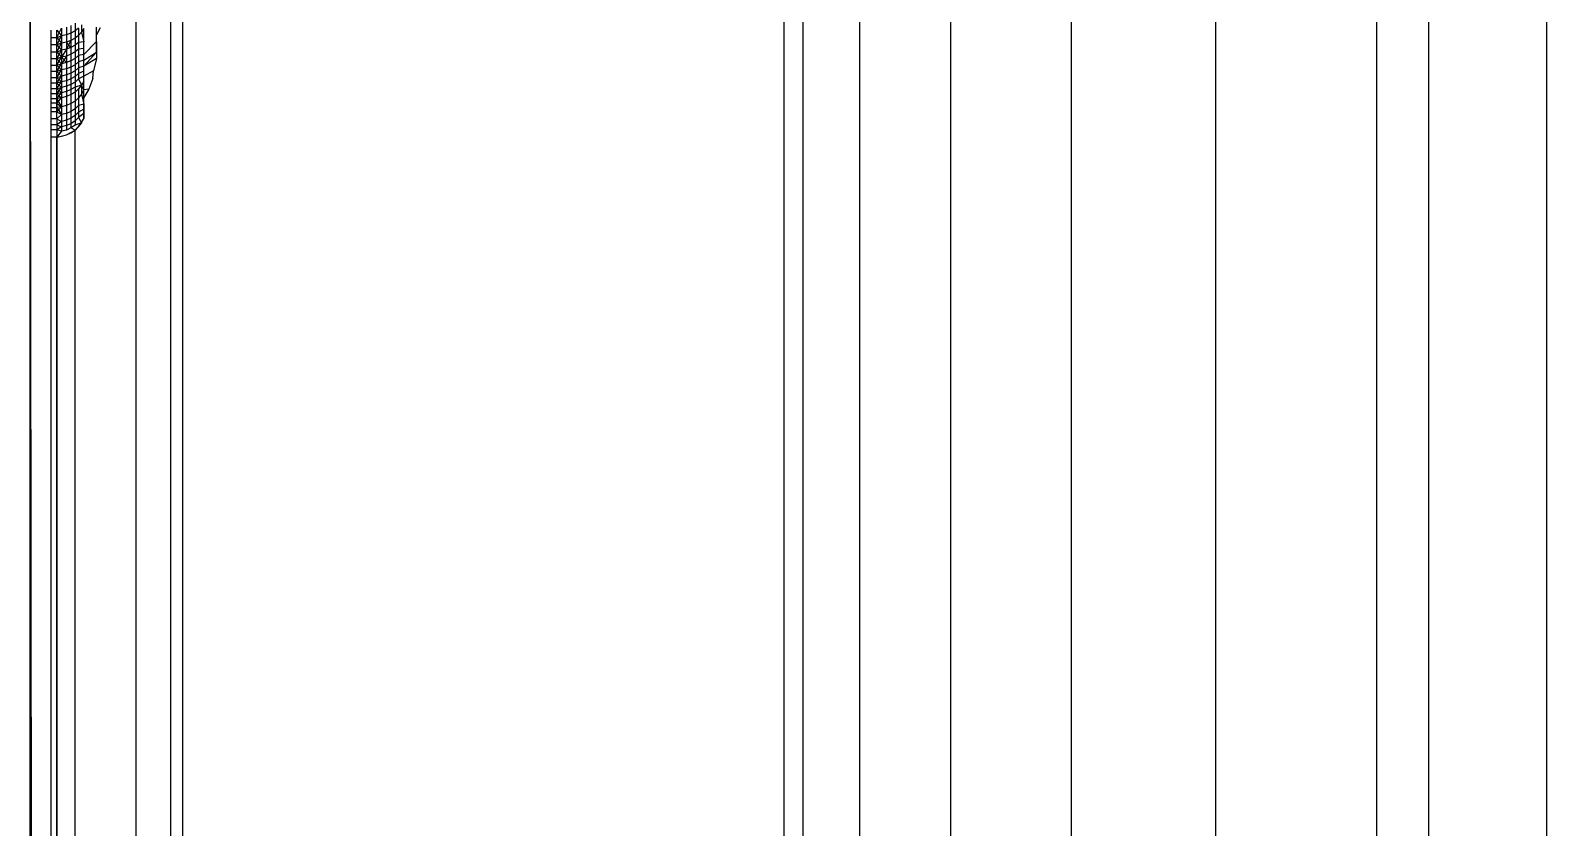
# Model space of a CAD drawing. Header units: inches. Extents: x 17 to 4615, y 5 to 3256.
# Drawn here: x 1650.59 to 1660.93, y 2581.95 to 2587.38 of the extents above; entities that cross this region are included whole.
import ezdxf

# ---------------------------------------------------------------- set-up
doc = ezdxf.new("R2010")
doc.units = ezdxf.units.IN
doc.header["$MEASUREMENT"] = 0

msp = doc.modelspace()

# ---------------------------------------------------------------- linework, layer by layer
for p, q in [((1658.676, 2228.956), (1658.676, 2605.238)), ((1660.932, 2593.884), (1660.932, 2240.021)), ((1660.129, 2240.364), (1660.129, 2593.541)), ((1659.775, 2240.515), (1659.775, 2593.39)), ((1657.69, 2592.499), (1657.69, 2241.405)), ((1656.867, 2592.148), (1656.867, 2241.757)), ((1656.247, 2591.883), (1656.247, 2242.022)), ((1655.863, 2242.186), (1655.863, 2591.718)), ((1655.732, 2591.662), (1655.732, 2242.242)), ((1651.548, 2589.914), (1651.548, 2244.023)), ((1651.632, 2589.95), (1651.632, 2243.986)), ((1651.312, 2589.813), (1651.312, 2244.125)), ((1650.593, 2554.565), (1650.593, 2588.402)), ((1650.732, 2462.152), (1650.593, 2588.402)), ((1650.732, 2587.382), (1650.732, 2587.331)), ((1650.773, 2587.331), (1650.806, 2587.395)), ((1650.773, 2587.331), (1650.773, 2587.382)), ((1650.773, 2587.382), (1650.806, 2587.343)), ((1650.806, 2587.395), (1650.806, 2587.343)), ((1650.839, 2587.402), (1650.839, 2587.35)), ((1650.87, 2587.413), (1650.87, 2587.361)), ((1650.898, 2587.376), (1650.87, 2587.361)), ((1650.898, 2587.428), (1650.898, 2587.376)), ((1650.922, 2587.395), (1650.898, 2587.376)), ((1650.898, 2587.376), (1650.898, 2587.327)), ((1650.922, 2587.395), (1650.922, 2587.346)), ((1650.943, 2587.417), (1650.943, 2587.368)), ((1650.958, 2587.393), (1650.943, 2587.368)), ((1650.958, 2587.301), (1650.958, 2587.393)), ((1651.044, 2587.349), (1651.044, 2587.402)), ((1651.069, 2587.397), (1651.044, 2587.349)), ((1650.732, 2587.331), (1650.773, 2587.331)), ((1650.732, 2587.331), (1650.732, 2587.281)), ((1650.773, 2587.281), (1650.732, 2587.281)), ((1650.732, 2587.281), (1650.732, 2587.233)), ((1650.773, 2587.331), (1650.806, 2587.343)), ((1650.773, 2587.281), (1650.806, 2587.343)), ((1650.773, 2587.281), (1650.773, 2587.331)), ((1650.773, 2587.331), (1650.806, 2587.293)), ((1650.806, 2587.293), (1650.773, 2587.281)), ((1650.773, 2587.233), (1650.806, 2587.293)), ((1650.773, 2587.233), (1650.773, 2587.281)), ((1650.773, 2587.281), (1650.806, 2587.245)), ((1650.839, 2587.35), (1650.806, 2587.343)), ((1650.806, 2587.343), (1650.806, 2587.293)), ((1650.839, 2587.3), (1650.806, 2587.293)), ((1650.806, 2587.293), (1650.806, 2587.245)), ((1650.87, 2587.361), (1650.839, 2587.35)), ((1650.839, 2587.35), (1650.839, 2587.3)), ((1650.87, 2587.311), (1650.839, 2587.3)), ((1650.87, 2587.311), (1650.839, 2587.252)), ((1650.839, 2587.3), (1650.839, 2587.252)), ((1650.87, 2587.263), (1650.839, 2587.3)), ((1650.87, 2587.361), (1650.87, 2587.311)), ((1650.898, 2587.327), (1650.87, 2587.311)), ((1650.87, 2587.311), (1650.87, 2587.263)), ((1650.898, 2587.279), (1650.87, 2587.263)), ((1650.922, 2587.346), (1650.898, 2587.327)), ((1650.898, 2587.327), (1650.898, 2587.279)), ((1650.922, 2587.298), (1650.898, 2587.279)), ((1650.898, 2587.279), (1650.898, 2587.233)), ((1650.943, 2587.368), (1650.922, 2587.346)), ((1650.922, 2587.346), (1650.922, 2587.298)), ((1650.958, 2587.301), (1650.922, 2587.298)), ((1650.922, 2587.298), (1650.922, 2587.252)), ((1650.943, 2587.368), (1650.958, 2587.301)), ((1651.044, 2587.303), (1650.958, 2587.215)), ((1650.958, 2587.257), (1650.958, 2587.301)), ((1651.044, 2587.303), (1651.044, 2587.349)), ((1651.044, 2587.264), (1651.044, 2587.303)), ((1651.044, 2587.303), (1651.044, 2587.232)), ((1650.732, 2587.233), (1650.773, 2587.233)), ((1650.732, 2587.233), (1650.732, 2587.187)), ((1650.773, 2587.187), (1650.732, 2587.187)), ((1650.732, 2587.187), (1650.732, 2587.143)), ((1650.773, 2587.233), (1650.806, 2587.245)), ((1650.773, 2587.187), (1650.806, 2587.245)), ((1650.773, 2587.187), (1650.773, 2587.233)), ((1650.773, 2587.233), (1650.806, 2587.198)), ((1650.806, 2587.198), (1650.773, 2587.187)), ((1650.773, 2587.143), (1650.806, 2587.198)), ((1650.773, 2587.143), (1650.773, 2587.187)), ((1650.773, 2587.187), (1650.806, 2587.153)), ((1650.839, 2587.252), (1650.806, 2587.245)), ((1650.839, 2587.252), (1650.806, 2587.198)), ((1650.806, 2587.245), (1650.806, 2587.198)), ((1650.839, 2587.205), (1650.806, 2587.198)), ((1650.839, 2587.205), (1650.806, 2587.153)), ((1650.806, 2587.198), (1650.806, 2587.153)), ((1650.839, 2587.16), (1650.806, 2587.198)), ((1650.87, 2587.263), (1650.839, 2587.252)), ((1650.839, 2587.252), (1650.839, 2587.205)), ((1650.87, 2587.217), (1650.839, 2587.205)), ((1650.839, 2587.205), (1650.839, 2587.16)), ((1650.87, 2587.172), (1650.839, 2587.16)), ((1650.87, 2587.263), (1650.87, 2587.217)), ((1650.898, 2587.233), (1650.87, 2587.217)), ((1650.87, 2587.217), (1650.87, 2587.172)), ((1650.898, 2587.188), (1650.87, 2587.172)), ((1650.87, 2587.172), (1650.87, 2587.129)), ((1650.922, 2587.252), (1650.898, 2587.233)), ((1650.898, 2587.233), (1650.898, 2587.188)), ((1650.922, 2587.208), (1650.898, 2587.188)), ((1650.898, 2587.188), (1650.898, 2587.145)), ((1650.922, 2587.166), (1650.898, 2587.145)), ((1650.958, 2587.257), (1650.922, 2587.252)), ((1650.922, 2587.252), (1650.922, 2587.208)), ((1650.958, 2587.215), (1650.922, 2587.208)), ((1650.922, 2587.208), (1650.922, 2587.166)), ((1650.958, 2587.176), (1650.922, 2587.166)), ((1650.922, 2587.166), (1650.922, 2587.125)), ((1650.958, 2587.215), (1650.958, 2587.257)), ((1651.044, 2587.232), (1650.958, 2587.137)), ((1650.958, 2587.176), (1651.044, 2587.232)), ((1650.958, 2587.176), (1650.958, 2587.215)), ((1651.044, 2587.189), (1650.958, 2587.137)), ((1650.958, 2587.137), (1650.958, 2587.176)), ((1650.958, 2587.101), (1650.958, 2587.176)), ((1651.044, 2587.189), (1651.025, 2587.105)), ((1651.044, 2587.232), (1651.044, 2587.264)), ((1651.044, 2587.264), (1651.044, 2587.189)), ((1651.044, 2587.232), (1651.044, 2587.189)), ((1650.732, 2587.143), (1650.773, 2587.143)), ((1650.732, 2587.143), (1650.732, 2587.1)), ((1650.773, 2587.1), (1650.732, 2587.1)), ((1650.732, 2587.1), (1650.732, 2587.059)), ((1650.773, 2587.143), (1650.806, 2587.153)), ((1650.773, 2587.1), (1650.806, 2587.153)), ((1650.773, 2587.1), (1650.773, 2587.143)), ((1650.773, 2587.143), (1650.806, 2587.11)), ((1650.806, 2587.11), (1650.773, 2587.1)), ((1650.773, 2587.059), (1650.806, 2587.11)), ((1650.773, 2587.059), (1650.773, 2587.1)), ((1650.773, 2587.1), (1650.806, 2587.068)), ((1650.773, 2587.059), (1650.806, 2587.068)), ((1650.773, 2587.02), (1650.806, 2587.068)), ((1650.839, 2587.16), (1650.806, 2587.153)), ((1650.806, 2587.153), (1650.806, 2587.11)), ((1650.839, 2587.117), (1650.806, 2587.11)), ((1650.806, 2587.11), (1650.806, 2587.068)), ((1650.839, 2587.076), (1650.806, 2587.068)), ((1650.806, 2587.068), (1650.806, 2587.029)), ((1650.839, 2587.16), (1650.839, 2587.117)), ((1650.87, 2587.129), (1650.839, 2587.117)), ((1650.839, 2587.117), (1650.839, 2587.076)), ((1650.87, 2587.088), (1650.839, 2587.076)), ((1650.839, 2587.076), (1650.839, 2587.036)), ((1650.898, 2587.145), (1650.87, 2587.129)), ((1650.87, 2587.129), (1650.87, 2587.088)), ((1650.898, 2587.104), (1650.87, 2587.088)), ((1650.87, 2587.088), (1650.87, 2587.049)), ((1650.898, 2587.065), (1650.87, 2587.049)), ((1650.898, 2587.145), (1650.898, 2587.104)), ((1650.922, 2587.125), (1650.898, 2587.104)), ((1650.898, 2587.104), (1650.898, 2587.065)), ((1650.922, 2587.086), (1650.898, 2587.065)), ((1650.898, 2587.065), (1650.898, 2587.028)), ((1650.958, 2587.137), (1650.922, 2587.125)), ((1650.922, 2587.125), (1650.922, 2587.086)), ((1650.958, 2587.101), (1650.922, 2587.086)), ((1650.922, 2587.086), (1650.922, 2587.049)), ((1650.958, 2587.067), (1650.922, 2587.049)), ((1650.958, 2587.101), (1650.958, 2587.137)), ((1651.025, 2587.105), (1650.958, 2587.067)), ((1650.958, 2587.067), (1650.958, 2587.101)), ((1650.958, 2587.034), (1650.958, 2587.101)), ((1650.958, 2587.034), (1650.958, 2587.067)), ((1651.02, 2587.053), (1651.025, 2587.105)), ((1650.732, 2587.059), (1650.773, 2587.059)), ((1650.732, 2587.059), (1650.732, 2587.02)), ((1650.773, 2587.02), (1650.732, 2587.02)), ((1650.732, 2587.02), (1650.732, 2586.983)), ((1650.732, 2587.02), (1650.732, 2586.948)), ((1650.732, 2586.983), (1650.773, 2586.983)), ((1650.732, 2586.983), (1650.732, 2586.948)), ((1650.773, 2587.02), (1650.773, 2587.059)), ((1650.773, 2587.059), (1650.806, 2587.029)), ((1650.806, 2587.029), (1650.773, 2587.02)), ((1650.773, 2586.983), (1650.806, 2587.029)), ((1650.773, 2586.983), (1650.773, 2587.02)), ((1650.773, 2587.02), (1650.806, 2586.991)), ((1650.773, 2586.983), (1650.806, 2586.991)), ((1650.773, 2586.948), (1650.806, 2586.991)), ((1650.773, 2586.948), (1650.773, 2586.983)), ((1650.773, 2586.983), (1650.806, 2586.955)), ((1650.839, 2587.036), (1650.806, 2587.029)), ((1650.806, 2587.029), (1650.806, 2586.991)), ((1650.839, 2586.999), (1650.806, 2586.991)), ((1650.806, 2586.991), (1650.806, 2586.955)), ((1650.839, 2586.963), (1650.806, 2586.955)), ((1650.87, 2587.049), (1650.839, 2587.036)), ((1650.839, 2587.036), (1650.839, 2586.999)), ((1650.87, 2587.011), (1650.839, 2586.999)), ((1650.839, 2586.999), (1650.839, 2586.963)), ((1650.87, 2586.976), (1650.839, 2586.963)), ((1650.839, 2586.963), (1650.839, 2586.929)), ((1650.87, 2587.049), (1650.87, 2587.011)), ((1650.898, 2587.028), (1650.87, 2587.011)), ((1650.87, 2587.011), (1650.87, 2586.976)), ((1650.898, 2586.993), (1650.87, 2586.976)), ((1650.87, 2586.976), (1650.87, 2586.942)), ((1650.898, 2586.959), (1650.87, 2586.942)), ((1650.922, 2587.049), (1650.898, 2587.028)), ((1650.898, 2587.028), (1650.898, 2586.993)), ((1650.943, 2587.006), (1650.898, 2586.993)), ((1650.898, 2586.993), (1650.898, 2586.959)), ((1650.922, 2586.981), (1650.898, 2586.959)), ((1650.898, 2586.959), (1650.898, 2586.898)), ((1650.922, 2587.049), (1650.943, 2587.006)), ((1650.943, 2587.006), (1650.922, 2586.981)), ((1650.922, 2586.981), (1650.922, 2586.92)), ((1650.958, 2587.034), (1650.943, 2587.006)), ((1650.943, 2587.006), (1650.943, 2586.946)), ((1650.958, 2586.974), (1650.943, 2587.006)), ((1650.958, 2586.974), (1650.943, 2586.946)), ((1650.958, 2586.974), (1650.958, 2587.034)), ((1650.992, 2586.98), (1650.958, 2586.922)), ((1650.992, 2586.98), (1650.958, 2586.974)), ((1650.958, 2586.922), (1650.958, 2586.974)), ((1651.02, 2587.053), (1650.992, 2586.98)), ((1650.773, 2586.948), (1650.732, 2586.948)), ((1650.732, 2586.948), (1650.732, 2586.915)), ((1650.732, 2586.948), (1650.732, 2586.883)), ((1650.732, 2586.915), (1650.773, 2586.915)), ((1650.732, 2586.915), (1650.732, 2586.883)), ((1650.773, 2586.883), (1650.732, 2586.883)), ((1650.732, 2586.883), (1650.732, 2586.854)), ((1650.732, 2586.883), (1650.732, 2586.826)), ((1650.732, 2586.854), (1650.773, 2586.854)), ((1650.732, 2586.854), (1650.732, 2586.826)), ((1650.806, 2586.955), (1650.773, 2586.948)), ((1650.773, 2586.915), (1650.806, 2586.955)), ((1650.773, 2586.915), (1650.773, 2586.948)), ((1650.773, 2586.948), (1650.806, 2586.921)), ((1650.806, 2586.921), (1650.773, 2586.915)), ((1650.773, 2586.883), (1650.806, 2586.921)), ((1650.773, 2586.883), (1650.773, 2586.915)), ((1650.773, 2586.915), (1650.806, 2586.86)), ((1650.773, 2586.854), (1650.773, 2586.883)), ((1650.773, 2586.883), (1650.806, 2586.86)), ((1650.773, 2586.883), (1650.773, 2586.826)), ((1650.806, 2586.86), (1650.773, 2586.854)), ((1650.773, 2586.826), (1650.806, 2586.86)), ((1650.773, 2586.826), (1650.773, 2586.854)), ((1650.773, 2586.854), (1650.806, 2586.806)), ((1650.806, 2586.955), (1650.806, 2586.921)), ((1650.839, 2586.929), (1650.806, 2586.921)), ((1650.806, 2586.921), (1650.806, 2586.86)), ((1650.839, 2586.868), (1650.806, 2586.86)), ((1650.806, 2586.86), (1650.806, 2586.806)), ((1650.87, 2586.942), (1650.839, 2586.929)), ((1650.839, 2586.929), (1650.839, 2586.868)), ((1650.87, 2586.881), (1650.839, 2586.868)), ((1650.839, 2586.868), (1650.839, 2586.814)), ((1650.87, 2586.942), (1650.87, 2586.881)), ((1650.898, 2586.898), (1650.87, 2586.881)), ((1650.87, 2586.881), (1650.87, 2586.827)), ((1650.922, 2586.92), (1650.898, 2586.898)), ((1650.898, 2586.898), (1650.898, 2586.845)), ((1650.922, 2586.868), (1650.898, 2586.845)), ((1650.943, 2586.946), (1650.922, 2586.92)), ((1650.922, 2586.92), (1650.922, 2586.868)), ((1650.958, 2586.878), (1650.922, 2586.868)), ((1650.922, 2586.868), (1650.922, 2586.823)), ((1650.943, 2586.946), (1650.958, 2586.878)), ((1650.958, 2586.878), (1650.958, 2586.922)), ((1650.958, 2586.842), (1650.958, 2586.878)), ((1650.958, 2586.878), (1650.958, 2586.813)), ((1650.773, 2586.826), (1650.732, 2586.826)), ((1650.732, 2586.826), (1650.732, 2586.777)), ((1650.773, 2586.777), (1650.732, 2586.777)), ((1650.732, 2586.777), (1650.732, 2586.736)), ((1650.773, 2586.777), (1650.773, 2586.826)), ((1650.773, 2586.826), (1650.806, 2586.806)), ((1650.806, 2586.806), (1650.773, 2586.777)), ((1650.773, 2586.777), (1650.806, 2586.76)), ((1650.773, 2586.777), (1650.773, 2586.736)), ((1650.806, 2586.76), (1650.773, 2586.736)), ((1650.839, 2586.814), (1650.806, 2586.806)), ((1650.806, 2586.806), (1650.806, 2586.76)), ((1650.839, 2586.768), (1650.806, 2586.76)), ((1650.806, 2586.76), (1650.806, 2586.722)), ((1650.87, 2586.827), (1650.839, 2586.814)), ((1650.839, 2586.814), (1650.839, 2586.768)), ((1650.87, 2586.782), (1650.839, 2586.768)), ((1650.839, 2586.768), (1650.839, 2586.731)), ((1650.898, 2586.845), (1650.87, 2586.827)), ((1650.87, 2586.827), (1650.87, 2586.782)), ((1650.898, 2586.8), (1650.87, 2586.782)), ((1650.87, 2586.782), (1650.87, 2586.744)), ((1650.898, 2586.763), (1650.87, 2586.744)), ((1650.898, 2586.845), (1650.898, 2586.8)), ((1650.922, 2586.823), (1650.898, 2586.8)), ((1650.898, 2586.8), (1650.898, 2586.763)), ((1650.922, 2586.786), (1650.898, 2586.763)), ((1650.898, 2586.763), (1650.898, 2586.734)), ((1650.943, 2586.751), (1650.898, 2586.734)), ((1650.943, 2586.751), (1650.898, 2586.701)), ((1650.958, 2586.842), (1650.922, 2586.823)), ((1650.922, 2586.823), (1650.922, 2586.786)), ((1650.958, 2586.813), (1650.922, 2586.786)), ((1650.922, 2586.786), (1650.943, 2586.751)), ((1650.958, 2586.781), (1650.922, 2586.724)), ((1650.922, 2586.724), (1650.943, 2586.751)), ((1650.943, 2586.751), (1650.958, 2586.781)), ((1650.958, 2586.813), (1650.958, 2586.842)), ((1650.958, 2586.781), (1650.958, 2586.842)), ((1650.958, 2586.813), (1650.958, 2586.781)), ((1650.773, 2586.736), (1650.732, 2586.736)), ((1650.732, 2586.736), (1650.732, 2586.703)), ((1650.773, 2586.703), (1650.732, 2586.703)), ((1650.732, 2586.703), (1650.732, 2586.653)), ((1650.773, 2586.653), (1650.732, 2586.653)), ((1650.732, 2586.653), (1650.732, 2462.152)), ((1650.773, 2586.736), (1650.806, 2586.722)), ((1650.773, 2586.736), (1650.773, 2586.703)), ((1650.806, 2586.722), (1650.773, 2586.703)), ((1650.806, 2586.693), (1650.773, 2586.703)), ((1650.773, 2586.703), (1650.773, 2586.653)), ((1650.806, 2586.693), (1650.773, 2586.653)), ((1650.773, 2586.653), (1650.806, 2586.659)), ((1650.773, 2586.653), (1650.773, 2420.843)), ((1650.806, 2420.845), (1650.773, 2586.653)), ((1650.839, 2586.731), (1650.806, 2586.722)), ((1650.806, 2586.722), (1650.806, 2586.693)), ((1650.839, 2586.701), (1650.806, 2586.693)), ((1650.806, 2586.659), (1650.839, 2586.668)), ((1650.87, 2586.744), (1650.839, 2586.731)), ((1650.839, 2586.731), (1650.839, 2586.701)), ((1650.87, 2586.715), (1650.839, 2586.701)), ((1650.839, 2586.668), (1650.898, 2586.701)), ((1650.839, 2586.668), (1650.87, 2586.682)), ((1650.87, 2586.744), (1650.87, 2586.715)), ((1650.898, 2586.734), (1650.87, 2586.715)), ((1650.898, 2586.701), (1650.87, 2586.715)), ((1650.87, 2586.682), (1650.898, 2586.701)), ((1650.898, 2586.701), (1650.922, 2586.724)), ((1650.898, 2420.804), (1650.898, 2586.701))]:
    msp.add_line(p, q)

doc.saveas('drawing.dxf')
